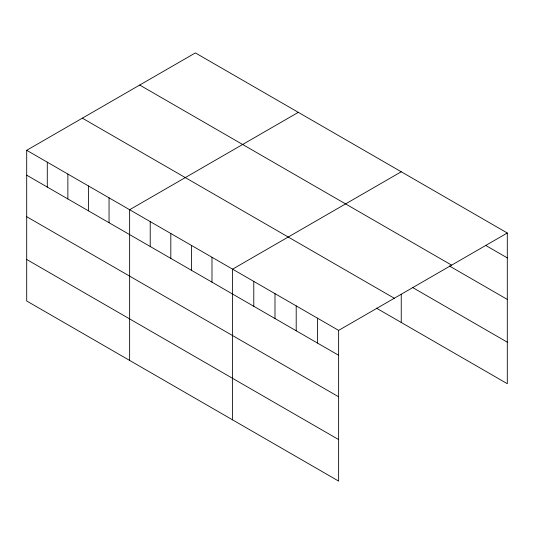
<?xml version="1.0" encoding="UTF-8"?>
<svg xmlns="http://www.w3.org/2000/svg" width="534" height="534" viewBox="0 0 534 534"><rect width="100%" height="100%" fill="white"/><g stroke="black" fill="none" stroke-linecap="round" stroke-linejoin="round"><path stroke-width="0.8" d="M26.7 150.294L338.629 330.386L338.629 481.087L26.7 300.996L26.7 150.294L195.371 52.913L507.3 233.004L507.3 383.706L376.397 308.125M298.312 112.34L129.635 209.728L129.635 360.423M401.248 171.774L232.57 269.156L232.57 419.858M338.629 330.386L507.3 233.004M486.087 245.647L507.3 257.895M139.714 85.053L451.637 265.138M449.321 265.939L507.3 299.414M412.555 287.486L507.3 342.187M82.363 118.161L394.286 298.252M26.7 175.185L338.629 355.277M26.7 216.704L338.629 396.795M26.7 259.477L338.629 439.569M401.248 294.241L401.248 322.476M317.416 318.137L317.416 343.028M296.203 305.895L296.203 330.786M274.99 293.647L274.99 318.538M253.783 281.405L253.783 306.296M211.985 257.268L211.985 282.159M191.399 245.386L191.399 270.277M170.813 233.498L170.813 258.389M150.221 221.61L150.221 246.501M109.049 197.84L109.049 222.731M88.464 185.952L88.464 210.843M67.871 174.071L67.871 198.962M47.286 162.182L47.286 187.074"/></g></svg>
